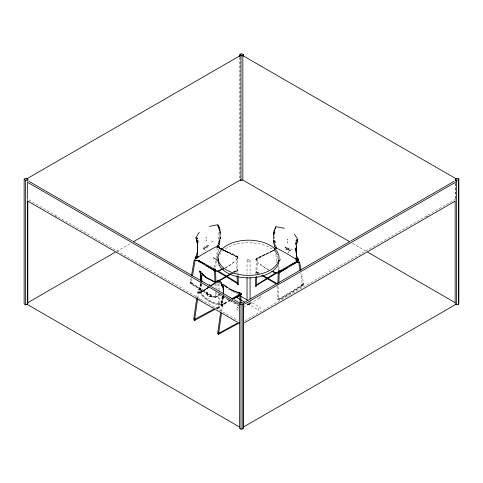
<?xml version="1.0" encoding="UTF-8"?>
<svg xmlns="http://www.w3.org/2000/svg" width="483" height="483" viewBox="0 0 483 483"><rect width="100%" height="100%" fill="white"/><g stroke="black" fill="none" stroke-linecap="round" stroke-linejoin="round"><path stroke-width="0.36" stroke-dasharray="2.42 1.81" d="M248.558 303.203L248.564 304.332L258.568 310.11M247.036 260.216L247.036 274.072M247.036 303.807L247.483 304.441A1.521 0.881 0 0 0 249.234 304.604L250.671 302.847L250.085 301.694L260.108 307.478A1.521 0.881 -60 0 1 259.606 309.845A1.521 0.881 -60 0 1 258.296 309.06A1.521 0.881 -60 0 1 260.108 307.478M278.323 270.552L277.852 266.87M278.443 270.649L278.456 269.882M302.418 283.714L301.845 285.338L280.683 298.222L278.588 298.651L278.763 285.93M303.155 283.267L303.125 284.547L302.394 285.876L280.176 299.309M221.063 301.664L220.936 301.018L222.023 304.55L221.069 301.483M215.418 293.99L215.442 293.205M255.839 274.048L256.358 258.55L256.902 258.314L257.33 258.616L256.835 273.372M277.785 286.057L277.363 298.651L277.719 299.4L279.603 299.508M222.065 305.836L221.818 304.332L221.093 303.674C212.81 303.179 204.762 299.206 200.566 291.859L199.461 291.418L198.024 291.955M222.832 299.599L222.88 298.391A49.646 28.666 -60 0 0 223.037 297.081M250.061 303.753L260.108 297.667M200.789 282.633L200.493 285.447M223.128 297.111L223.267 295.614M218.793 239.326L218.938 231.435M274.996 231.949L274.749 238.548L275.503 244.627M222.802 299.321L222.898 298.422A49.514 28.594 -60 0 0 223.055 297.111M208.765 298.711L208.843 298.005M223.031 298.24L222.935 299.496L223.321 296.93M222.971 298.428L223.188 296.906M218.292 242.708L218.467 241.277M218.419 242.532L218.594 241.126M205.438 250.834L205.516 250.224M269.532 270.565C265.686 267.999 256.829 263.984 256.068 259.214M200.783 283.889L200.173 287.868L198.326 290.404M200.668 283.666C200.638 288.768 195.808 292.064 196.81 297.588M201.483 283.666L200.862 287.729L199.02 290.168M201.604 283.889L200.97 287.995L198.742 291.515L197.638 298.554M222.12 296.049L220.87 310.702M222.24 296.272L221.812 303.964M222.856 296.653L222.506 303.729M223.055 296.278L222.597 305.184L221.6 312.368M222.355 306.059L222.784 304.314L223.538 303.421M222.325 306.186L222.784 304.314L223.52 303.626L222.446 305.449M237.31 257.119L237.382 256.69L221.836 249.367M191.986 278.782L191.516 282.464L192.107 283.382L213.263 296.254L215.243 296.647M217.404 256.298L215.472 268.633M217.525 255.579L218.624 249.089M191.135 277.852C191.033 279.844 189.662 282.277 191.268 284.016L212.937 297.202C216.523 299.285 217.453 295.276 216.281 292.287M214.482 267.642L215.587 261.128M216.082 258.23L217.682 248.811M277.683 299.122L278.389 299.526L280.858 299.122L302.521 285.936C305.25 281.987 300.806 276.777 301.422 272.527M278.383 298.784L278.196 298.536M237.008 272.919L236.465 256.678L236.893 256.376L237.437 256.612L238.077 275.811M237.437 256.612L236.465 256.678M206.096 293.429L206.332 293.193L206.283 293.785M218.926 307.574L218.304 293.561M219.246 307.375L219.433 307.87L219.753 307.091L219.312 294.298M225.585 267.956C230.18 265.427 234.617 262.178 238.01 258.182C237.25 253.152 225.205 252.494 221.89 249.162M249.85 304.272L250.067 303.445L248.823 302.726M197.776 292.71L200.391 293.223C204.52 299.834 213.226 304.453 220.906 305.027L222.198 306.753L222.784 304.314L229.986 299.913M210.914 296.852L211.288 296.151L209.362 294.708M211.415 296.671C212.188 296.314 210.92 297.226 211.331 296.097M211.56 296.526L211.174 296.828M215.412 296.864L215.273 291.37M201.103 290.609L201.701 289.915L200.777 290.881M237.292 256.853L237.527 256.479L237.135 256.751L237.509 256.521L238.01 258.182M257.33 258.616L256.358 258.55M206.241 293.278C206.905 292.155 208.258 297.105 210.546 296.477M274.67 249.379L273.632 250.719L274.332 249.965L256.268 258.405L255.851 260.162M198.815 290.041L199.775 288.84M203.488 247.598L204.4 246.668M271.959 251.287L256.413 258.61L256.038 260.24M219.016 293.99L218.624 294.087M259.788 273.541C255.386 269.925 254.716 272.798 259.504 274.314M256.298 272.466L256.582 271.688M249.965 304.157L249.234 304.604M233.959 261.943L229.455 265.445L224.166 268.482M209.127 287.107L201.526 292.106L203.494 290.627M273.62 250.484L274.332 249.965M207.4 287.856L201.489 292.022L198.936 292.68M209.042 286.661L201.816 291.913L207.485 288.085M210.419 285.731L215.943 281.885L210.793 285.447M211.131 285.562L216.028 282.15M210.926 285.688L214.893 282.935M209.187 286.896L201.634 291.961M207.781 287.946L201.526 292.106M211.56 285.477L215.285 282.972M209.55 286.582L215.164 282.821M211.482 285.453L215.225 282.953M237.213 269.768L237.497 270.546L237.213 269.768L233.367 271.989M191.745 283.551C192.463 283.418 191.624 281.981 191.177 282.664M191.606 283.817C191.135 284.481 190.085 282.597 190.888 282.531M225.217 302.781L223.007 304.151L229.908 300.052M230.306 300.746L223.297 304.676L225.537 303.354M216.571 296.586L220.151 294.515M216.571 296.846L220.151 294.769M116.765 251.305L130.482 243.384M233.506 272.026L237.358 269.804M230.94 274.211L233.506 272.732M234.146 272.358L237.358 270.51M231.085 274.247L233.651 272.768M234.291 272.394L237.497 270.546M238.536 310.116A1.521 0.881 60 0 1 237.014 309.223A1.521 0.881 60 0 1 237.032 307.472L238.282 306.747M243.547 307.23L248.564 304.332L249.391 304.531M244.905 320.772L456 198.899M426.314 216.915L428.276 215.786M275.775 262.396L276.97 261.714M198.942 291.225L201.423 290.138M255.918 260.349L255.869 259.522L258.465 257.982L273.825 250.369L271.585 251.311M248.564 304.332L247.749 304.538L247.145 304.145M264.974 254.583L255.869 259.522L271.585 251.552M202.721 291.412L197.873 292.855M218.739 307.079L216.281 307.605M218.702 307.176L216.432 307.653M219.469 307.768L216.571 308.571M216.414 308.528L218.733 308.106M197.952 292.849L200.566 292.964L199.207 292.632L200.493 292.952L204.55 297.763L208.855 301.078L214.422 303.451L219.916 304.387L218.322 304.175M211.608 296.707C211.53 297.045 206.555 295.741 206.392 292.964C205.396 293.936 208.324 296.942 210.244 296.785M199.998 292.487L202.745 291.647L198.042 292.807L198.471 292.849M206.036 245.714L206.476 245.581M215.448 296.586L213.106 296.302L191.95 283.418L191.377 281.794M206.235 293.217L207.726 293.749M210.787 296.834L210.129 296.767M248.576 302.938L249.373 303.04M209.954 296.302L211.361 296.598M210.51 296.447L210.968 296.538M239.103 293.96L235.324 292.764M278.347 298.506L280.532 298.174L301.712 285.278L302.298 283.587L300.595 273.499M219.837 304.381L221.069 304.791L221.932 306.735M249.15 303.004L250.085 303.825M234.708 292.505L232.782 291.69M222.566 249.476L228.652 252.277L222.741 249.53M302.907 284.451C303.71 284.517 302.66 286.401 302.189 285.743M302.618 284.584C302.171 284.028 301.289 285.399 302.05 285.471M222.5 249.681L228.513 252.518L222.645 249.729M222.862 249.946L235.426 256.068L237.926 257.602L237.944 258.369M228.821 252.663L237.986 257.439M222.754 249.91L237.926 257.602M268.306 269.737L260.102 264.086M199.467 291.43L200.753 292.143M352.518 243.384L366.235 251.305M256.443 271.724L259.649 273.577M256.443 272.43L259.649 274.284M219.517 294.491L238.759 305.6M218.733 294.153L238.614 305.636M28.895 199.992L238.101 320.778M54.724 215.786L56.686 216.915M199.05 299.11L201.013 300.245M213.42 307.405L215.376 308.534M220.634 303.626L221.818 304.332M228.55 289.305L229.606 289.987M237.382 256.69L237.823 258.26L237.551 257.379M289.649 248.848L290.235 249.457M207.497 294.515L207.853 294.92M221.142 304.803L221.769 305.642M247.266 304.26L247.048 303.753M221.395 302.781L221.123 301.64M256.413 258.61L256.551 259.099M200.475 286.691L200.475 285.471A49.514 28.582 -60 0 0 200.765 282.67M216.106 297.202L215.406 297.606L213.088 297.154L191.401 283.95L190.67 282.627L190.64 281.348M276.361 252.18L277.713 260.15M278.697 265.94L279.313 269.562M275.05 250.291L277 261.822M274.881 241.108L275.201 243.046M218.944 283.762L219.179 290.537M217.966 283.847L218.147 289.076M215.979 283.4L216.155 288.586M215.001 283.279L215.152 287.693M250.061 260.108L250.085 274.09M455.662 183.6L455.662 199.612M455.167 183.208L455.167 199.219M240.154 56.994L240.154 178.511M239.659 57.332L239.659 179.573M237.032 307.472A1.521 0.881 60 0 1 238.554 308.365M260.331 296.453A1.521 0.881 60 0 1 259.939 297.733A1.521 0.881 60 0 1 258.58 296.804M219.638 254.716A30.477 17.593 0 0 1 248.836 242.671A30.477 17.593 0 0 1 277.647 255.018M200.693 284.179A49.64 28.66 -60 0 1 200.536 285.495M256.721 258.737L256.28 258.435L256.292 258.966L256.28 258.435L256.721 258.737M247.441 260.862A1.521 0.881 0 0 0 250.013 260.53A1.521 0.881 0 0 0 248.226 259.407A1.521 0.881 0 0 0 247.441 260.862"/><path stroke-width="0.72" d="M223.665 268.88C221.703 269.019 215.853 273.257 215.581 270.082M218.25 281.003C218.262 279.935 219.783 281.625 220.109 281.788M287.566 267.63L278.92 272.702L278.613 271.331L278.238 273.215L271.989 271.591M222.953 285.598L223.279 289.74A47.545 27.453 -60 0 1 223.297 294.038M274.682 245.11L274.616 246.523M278.28 272.014L278.238 273.064L286.805 267.968M287.566 242.617L287.584 241.82M274.199 244.096L274.211 244.501L273.795 242.176M287.669 239.852L287.687 239.188M212.091 241.971L212.115 241.21M255.447 285.858L255.742 277M256.413 285.918L256.739 276.324M277.864 283.835L278.232 272.72M278.866 282.984L279.234 271.941M273.571 234.895L273.553 239.32M273.946 232.281L274.072 230.796M295.662 242.683L296.242 243.021L296.471 242.726M297.776 239.695L297.347 241.222M218.183 280.762L218.509 280.237L219.01 280.52L218.292 280.327L215.943 281.885M273.77 234.653L274.078 232.045M273.861 234.684L273.952 233.374M296.29 246.27L296.254 247.634A47.606 27.483 -60 0 0 296.188 251.909A49.646 28.66 -60 0 0 296.58 255.839M197.607 249.989A49.64 28.66 60 0 1 197.209 253.919L197.559 250.049A47.606 27.489 60 0 0 197.589 245.666L196.998 240.83L197.155 241.832M220 238.868L220.103 237.388M220.139 238.886L220.242 237.394M275.31 245.956L275.364 245.237M274.489 246.354L274.543 245.678M201.761 282.042L201.749 275.328M273.861 233.337L274.054 232.009M296.339 246.318L296.592 243.601L297.854 239.592L294.545 234.207M295.825 244.917L295.693 243.257M217.736 245.183L218.068 245.684M213.83 269.007L214.965 269.629L214.905 270.891L215.623 271.277M218.841 246.771L220.2 248.781L218.998 246.964M219.705 241.385L219.584 242.581L219.819 241.554M219.644 241.005L219.801 239.87A49.514 28.594 60 0 1 219.572 240.975M193.858 318.375L196.708 298.331M194.812 318.508L197.638 298.554M217.821 332.207L220.659 312.181M218.769 332.34L221.492 313.105M296.634 243.752L296.797 242.75L296.616 243.776M197.456 251.577L196.847 254.988L194.999 257.596M192.469 275.902L195.15 260.047M191.51 275.678L194.22 259.739M297.16 241.621L297.238 241.259M296.647 256.986L296.647 255.845A49.514 28.582 -60 0 1 296.248 251.921A47.545 27.453 -60 0 1 296.272 247.598A47.684 27.525 -60 0 0 296.236 251.963L296.628 255.899M275.992 247.368L276.179 246.91L275.727 247.604M274.67 249.379L274.797 248.884M274.652 249.174L274.767 248.739M223.068 287.349L222.609 285.586L222.862 286.165L222.065 286.111L221.957 285.676M274.35 229.854L274.567 229.159M274.567 249.325L275.026 248.347M217.863 280.852L218.757 280.617L218.135 281.088M296.182 241.108L296.375 240.51M208.082 245.642L203.15 248.896M208.233 245.636L207.956 246.034M232.703 299.327C233.392 297.431 244.368 295.083 240.462 292.958L241.313 294.413L232.752 299.267M278.335 271.102L278.8 271.488L279.174 271.078M275.298 229.063L275.811 227.801M295.94 240.981L296.562 239.785M297.003 242.11L297.19 241.669M27.833 200.831L27.833 303.427L27.338 304.489L25.496 304.773L24.15 304L24.15 179.573L24.645 178.511L26.48 178.227L27.833 179L27.833 181.185M27.833 179L27.338 180.062L25.496 180.352L24.15 179.573M239.659 56.602L240.154 54.084L241.995 53.8L243.341 54.579L243.341 56.034M240.111 179.833L241.005 180.352L242.846 180.068L242.846 55.642L243.341 54.579M239.659 303.994L240.154 302.932L241.995 302.648L243.341 303.427L243.341 427.853L242.846 428.916L241.005 429.2L239.659 428.421L239.659 303.994L241.005 304.773L242.846 304.489L243.341 303.427M455.167 181.028L455.662 178.511L457.504 178.227L458.85 179L458.85 303.427L458.355 304.489L456.52 304.773L455.167 304L455.167 200.674M458.355 304.489L458.355 180.062L458.85 179M275.431 228.417L275.594 228.079M275.793 227.01L275.401 227.813M275.364 227.777L276.004 226.636L284.36 228.326M197.776 257.016L198.374 256.099L197.45 257.59M256.153 285.061L275.962 272.678M274.833 228.761L275.062 228.362M214.615 269.176L215.243 269.556L215.297 269.097M239.791 293.441L240.763 293.453L238.898 294.648M199.25 232.287L195.941 237.672L197.33 243.064M255.495 286.449L255.887 286.739L256.745 285.242L277.157 272.817M200.656 272.768L200.644 273.275L201.333 273.155M197.535 255.646L195.693 258.163M198.102 241.337L197.203 241.675L197.064 240.353M195.488 258.182L196.448 256.92M238.3 284.529L237.654 284.759M296.562 240.184L296.87 239.809M194.703 259.443C202.274 254.088 210.497 249.596 218.775 245.424M217.815 247.417L218.443 246.807M195.615 258.665L198.096 256.479M218.382 246.716L216.511 248.02M197.318 240.806L198.139 240.866M285.688 247.381L285.743 247.912M285.737 247.32L286.576 248.516L290.579 250.768M204.913 248.914L204.17 249.391M216.595 281.764L218.292 280.617M278.238 273.215L295.596 262.933L293.628 264.038M217.308 246.505L218.491 245.726M200.686 273.173L200.566 273.698L201.556 273.493M240.854 293.35L231.78 298.838M233.826 298.542L241.271 294.558M25.991 179.29L241.5 54.863L457.009 179.29M27.948 302.581L116.113 251.679M133.091 241.88L240.848 179.664M218.111 280.913L230.94 273.505M219.397 280.877L230.94 274.211M243.643 302.835L276.409 283.919M277.671 283.195L349.511 241.717M350.767 240.993L454.111 181.324M244.398 304.163L456.127 181.922M244.398 322.825L366.645 252.247M367.907 251.516L454.865 201.314M243.462 427.002L456.357 304.091M278.16 261.025L280.551 259.649M289.027 265.922L295.306 262.408L278.83 271.428M278.268 271.621L279.959 270.927M214.452 308.734L195.072 319.178M215.756 308.885L194.727 320.368L193.876 319.734L194.933 320.386M238.409 322.566L219.234 333.035L218.461 332.781L219.367 333.21M239.719 322.716L218.69 334.2L217.833 333.566M293.332 263.452L295.632 262.257L298.198 262.269M206.633 247.906L207.219 247.604M196.14 258.628L197.426 257.982M275.099 247.26L276.053 247.109M223.569 268.729L219.91 270.124M219.53 229.063L219.717 230.125M218.902 229.232L219.216 229.147M209.435 226.406L217.785 224.716L218.733 226.442M294.425 262.492L299.08 262.366L298.651 262.372M219.004 228.713L219.59 228.374M239.659 55.147L241.005 55.925L242.846 55.642M455.167 179.573L456.52 180.352L458.355 180.062M297.117 262.335L294.395 262.71L295.632 262.257L298.186 262.39M195.591 260.349L199.394 260.56M274.555 230.21L274.205 230.397L274.791 230.632M196.678 260.415L199.419 260.772L195.609 260.47M195.144 260.452L194.715 260.446L198.163 260.337L215.611 269.683L214.965 269.508L214.905 270.891L206.223 265.71M214.965 269.629L215.593 269.683M194.504 318.949C196.267 319.414 194.299 319.492 194.703 318.237M194.208 319.927L193.967 318.641M295.958 243.559L296.592 243.601L296.369 243.052M212.761 281.426L220.864 283.147L222.488 285.133M217.742 245.135L218.696 245.334M239.773 292.752L238.469 292.42L239.659 292.722C233.506 291.497 227.861 288.17 223.17 284.155M238.216 292.65L239.526 292.982M236.67 292.245L237.702 292.511M274.579 231.067L274.066 230.922M234.756 291.617L236.03 292.034M272.08 271.44L274.151 272.122M296.598 261.237L297.848 261.72M297.908 261.629L295.705 260.579M213.746 281.341L205.927 277.345L202.691 273.946M213.667 281.456L205.83 277.453L203.838 275.781L202.588 274.018M232.353 290.615L233.555 291.116M222.21 249.391L219.97 248.449L221.087 249.041M275.05 247.483C282.803 251.039 291.177 255.966 298.597 260.959M287.614 247.936L288.097 248.159M296.369 259.902L297.655 260.548M287.089 249.796L285.978 249.204M221.836 249.367L219.68 248.25L221.89 249.162L219.457 248.045L219.119 247.459M215.605 271.108L206.368 265.698M229.836 289.311L232.486 290.675M200.463 261.532L198.489 260.488L204.164 263.67M221.353 283.412L222.216 284.892M200.252 271.229L200.747 271.537M200.167 262.118L198.199 261.013L206.289 265.777M213.244 257.729L218.02 260.476M242.804 180.044L349.909 241.88M366.887 251.679L455.052 302.581M262.215 275.056L277.61 283.944M261.575 275.395L276.324 283.913M200.554 271.253L201.182 271.857M221.311 283.231L221.951 284.499M241.041 296.471L247.296 300.082M237.032 297.673L244.537 302.008M28.895 181.33L132.239 240.993M133.501 241.723L200.294 280.285M201.556 281.015L222.983 293.38M224.239 294.111L231.804 298.476M234.321 299.931L239.363 302.841M28.129 182.646L238.596 304.157M28.129 201.308L115.087 251.516M116.349 252.241L213.389 308.269M215.907 309.724L237.334 322.095M26.643 304.091L239.538 427.002M217.833 270.758L237.443 282.784M216.638 270.897L225.567 276.33M226.841 277.109L237.431 283.642M205.565 277.127L208.421 278.914M212.466 269.218L214.875 270.782M275.304 247.646L276.481 248.419M220.212 248.54L219.457 248.045L219.028 246.819M288.828 250.792L289.22 251.051M239.828 293.592L240.667 293.598L241.15 294.467M224.837 285.87L227.191 287.602M220.151 281.498L221.649 282.827M288.442 248.389L288.798 248.715M296.345 259.51L295.421 258.019L298.18 260.585M222.059 284.753L221.323 283.835M199.775 271.893L199.346 271.144M200.113 272.219C197.855 268.584 202.54 274.453 202.576 275.545M222.343 284.843L222.971 286.298L223.345 289.722M298.102 260.083L296.26 257.566M297.341 258.84L298.307 260.102M218.799 332.974L218.66 332.069M218.558 334.025C219.324 334.616 216.958 333.252 217.924 332.473M298.796 259.522L296.948 256.908L296.339 253.497M199.962 272.044L200.825 275.588M197.227 237.865L197.855 239.061M237.908 284.819L237.63 283.998M197.233 238.264L197.42 238.59M202.238 272.925L202.999 274.38M218.388 225.893L217.996 225.09M218.962 226.841L219.161 227.276M219.016 226.775L219.445 227.934M217.984 225.881L218.624 228.127M196.448 239.302L196.02 237.775M196.605 239.719L196.804 240.184M218.026 225.706L218.201 226.159M200.674 273.016L200.946 273.776M240.878 293.622L241.035 294.075M200.391 273.022L200.566 273.698M197.149 255.06L197.149 253.925A49.514 28.582 60 0 0 197.541 250.001A47.684 27.525 60 0 0 197.541 245.708M196.557 239.339L196.635 239.701M221.932 285.459L222.065 286.111M299.575 261.659L300.933 269.629M298.645 261.967L300.106 270.613M221.788 285.199L221.896 285.876M278.89 272.81L278.83 271.549M273.933 242.152L274.09 243.305M219.644 228.882L219.741 230.089M288.279 252.144L288.357 252.754M273.855 240.449L273.994 241.79A49.514 28.594 -60 0 1 273.921 240.431A49.64 28.666 -60 0 0 274.084 241.808M223.055 285.652L223.176 286.86M197.837 241.639L197.97 242.991M220.006 230.276L220.224 232.975M197.312 243.04L197.541 245.714M219.729 229.002L219.85 230.361M219.252 243.758L219.306 244.434M219.179 244.603L219.113 243.191M218.431 243.317L218.485 244.036M200.783 275.533L200.916 276.801A47.606 27.483 -60 0 1 200.934 281.106A47.545 27.453 -60 0 0 200.85 276.795L200.765 275.582M219.994 231.647L220.085 232.981M218.908 280.671L218.926 281.058M291.925 249.047L291.949 249.808M240.788 294.201L241.102 303.209M239.846 294.944L240.129 303.197M209.429 284.366L209.453 285.012M238.101 276.554L238.348 283.938M237.105 275.871L237.376 283.998M215.587 271.555L215.931 281.921M214.561 270.039L214.953 281.812M206.102 237.268L206.126 237.932M206.205 239.9L206.229 240.691M295.228 248.208L295.24 250.417M456.52 180.352L456.52 304.773M455.662 178.511L455.662 179.966M250.085 277.544L250.085 298.953M247.036 277.526L247.036 300.317M242.846 304.489L242.846 428.916M241.005 55.925L241.005 180.352M241.005 304.773L241.005 429.2M240.154 54.084L240.154 55.539M27.338 182.139L27.338 199.419M27.338 200.801L27.338 304.489M25.496 180.352L25.496 304.773M237.394 297.739A1.521 0.881 -60 0 1 236.706 296.973M279.035 260.44A30.477 17.593 0 0 1 247.091 277.846A30.477 17.593 0 0 1 218.195 258.749M219.711 239.888A49.646 28.666 60 0 1 219.554 241.023M220.031 232.74A47.684 27.537 60 0 1 220.049 237.075M197.523 245.678A47.545 27.453 60 0 1 197.541 250.001M223.351 289.722A47.684 27.537 -60 0 1 223.375 294.032M223.255 289.703A47.606 27.483 -60 0 1 223.273 294.008M200.868 276.747A47.684 27.525 -60 0 1 200.886 281.058M215.605 269.206L215.183 269.405L215.605 269.206M278.528 271.289L278.178 271.289L278.528 271.289M218.938 280.532L218.509 280.237L218.932 280.551M200.53 273.269L200.324 272.72L200.638 274.398L200.53 273.269M233.06 272.931A30.477 17.593 0 0 0 279.035 257.952A30.477 17.593 0 0 0 233.585 242.454A30.477 17.593 0 0 0 233.06 272.931"/></g></svg>
